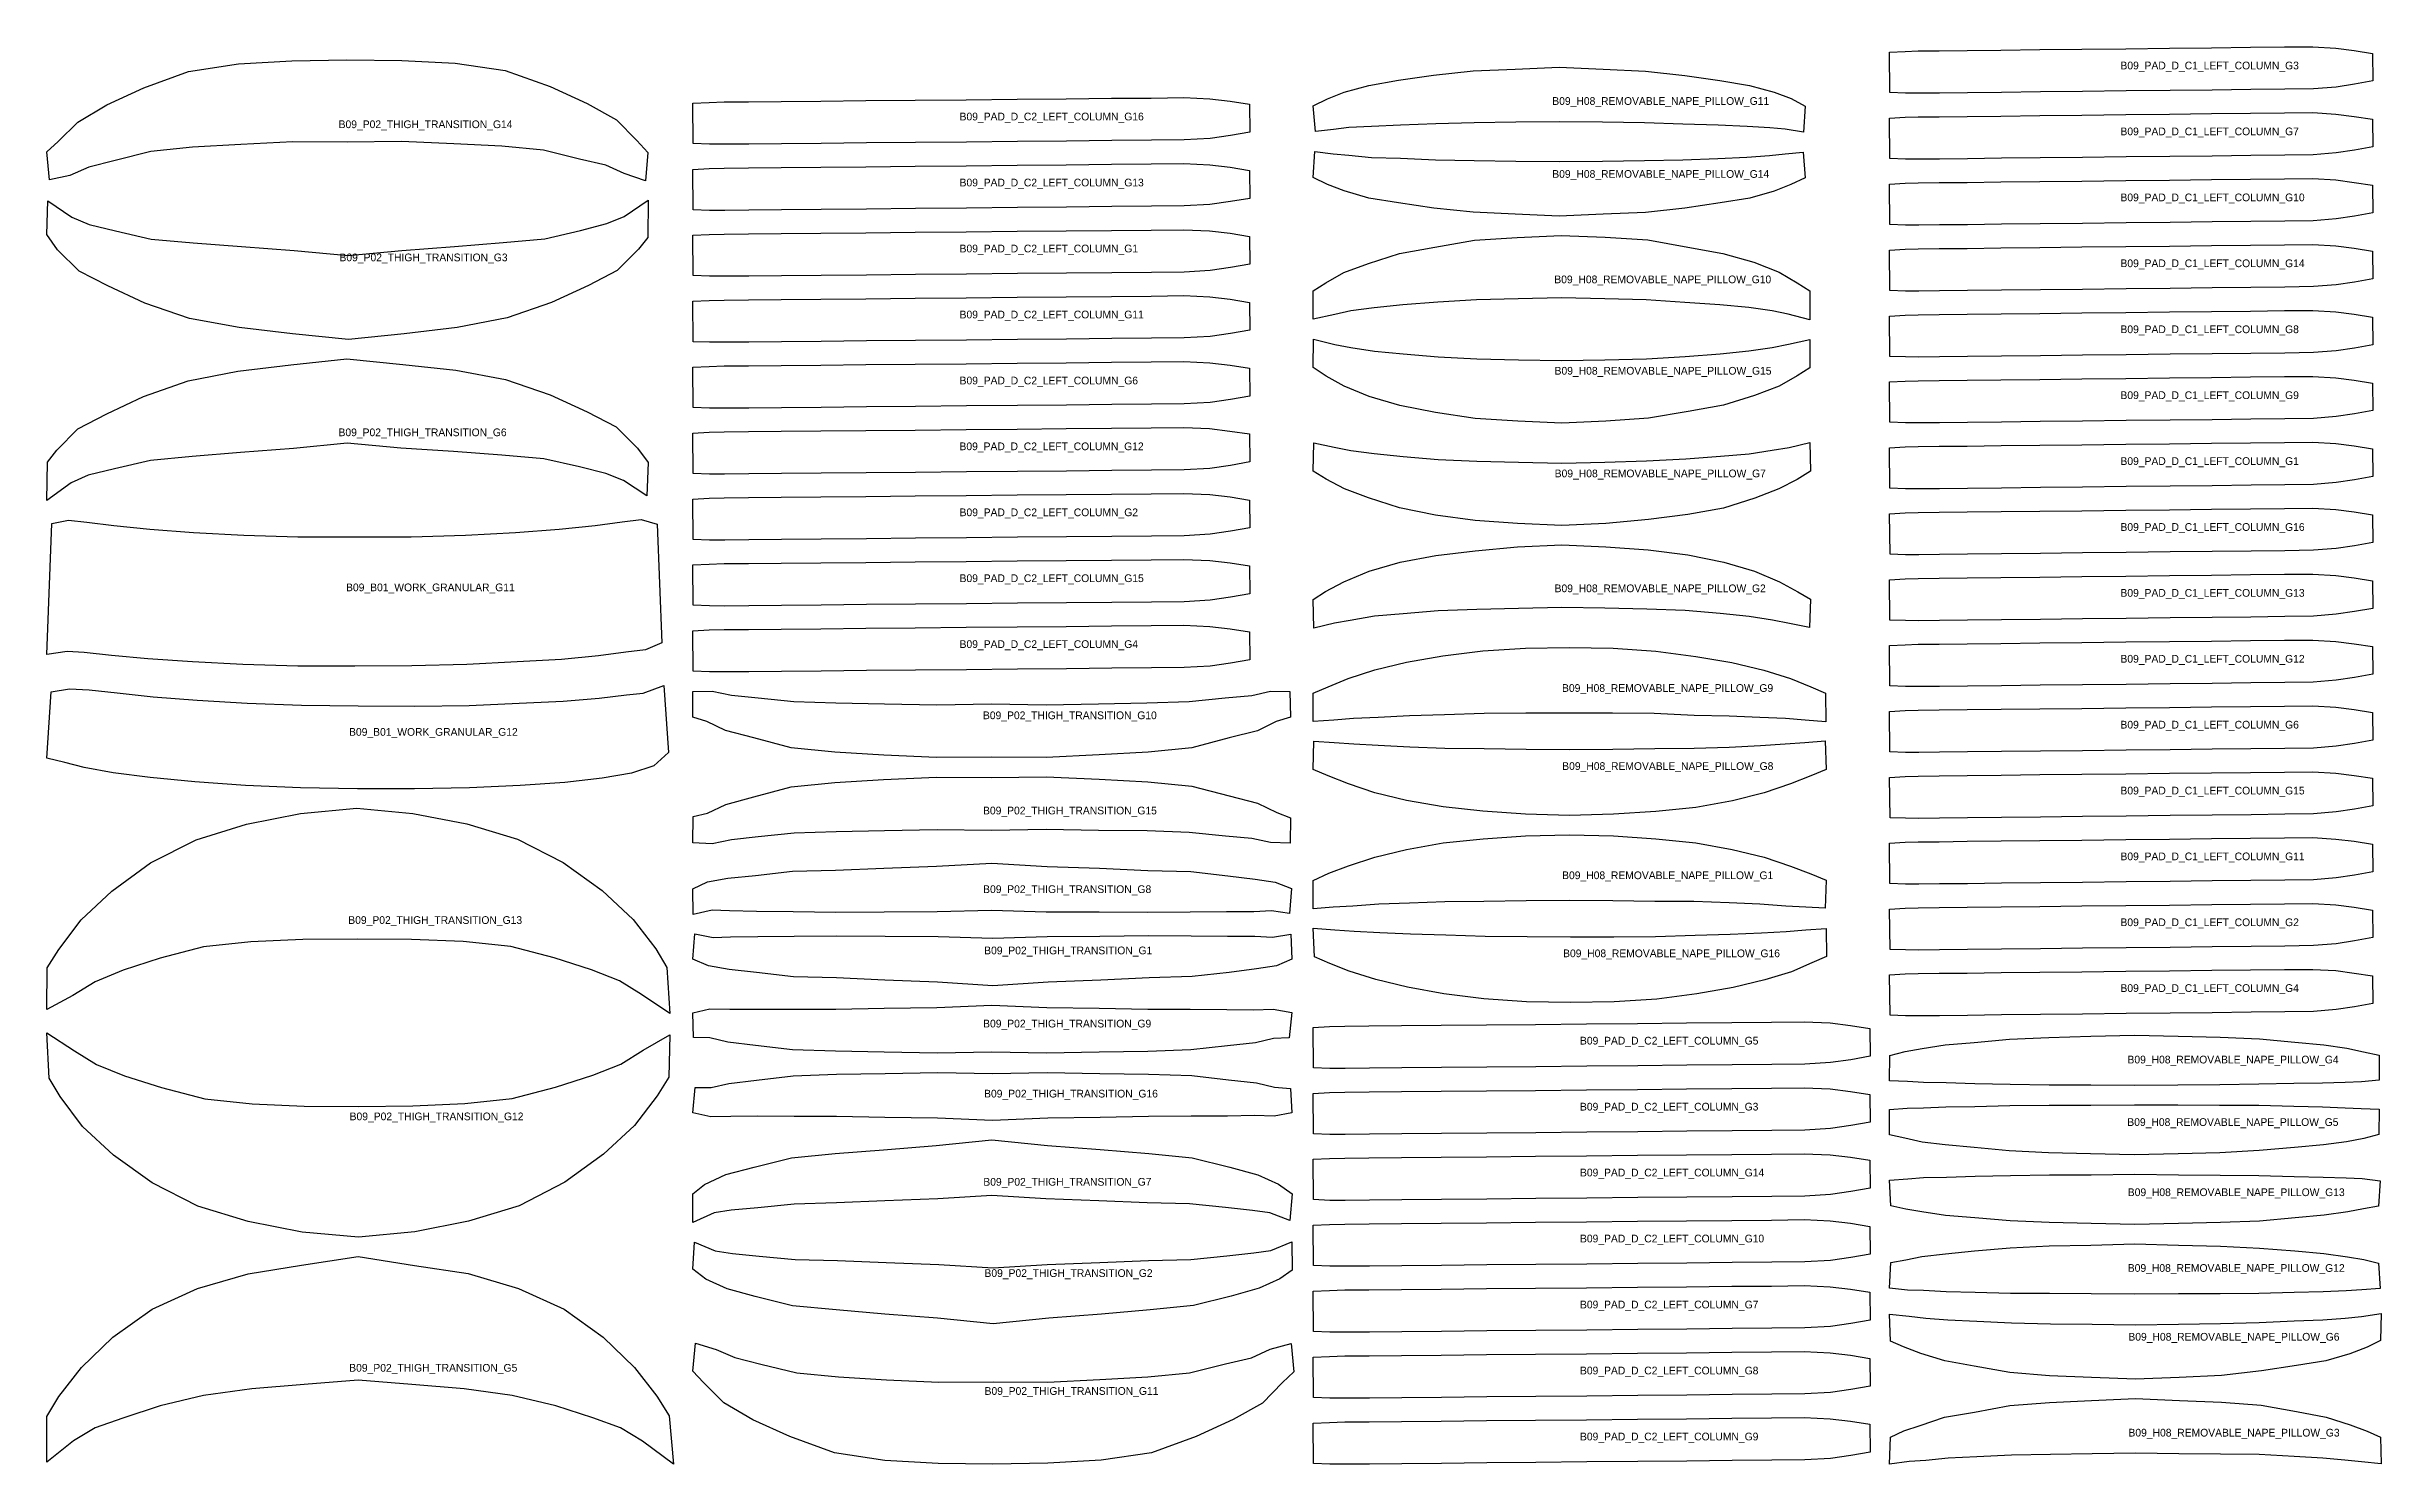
# Model space of a CAD drawing. Header units: millimetres. Extents: x 15 to 17457, y 15 to 1484.
# Drawn here: x 13060 to 15479, y 15 to 1484 of the extents above; entities that cross this region are included whole.
import ezdxf

# ---------------------------------------------------------------- set-up
doc = ezdxf.new("R2010")
doc.units = ezdxf.units.MM

msp = doc.modelspace()

# ---------------------------------------------------------------- linework, layer by layer
for points in [[(14969.3, 1478.5), (14985.5, 1479.4), (14999, 1479.9), (15020.7, 1480.1), (15049.6, 1480.4), (15084.8, 1480.8), (15125.1, 1481.3), (15168.7, 1481.7), (15214.1, 1482.2), (15259.5, 1482.7), (15303.1, 1483.2), (15343.3, 1483.7), (15378.6, 1484.1), (15408, 1484.3), (15431.8, 1482.9), (15450.8, 1480.5), (15469.8, 1477.4), (15470, 1448.8), (15451.2, 1445.4), (15432.2, 1442.5), (15408.5, 1440.6), (15379.1, 1440.2), (15343.8, 1439.8), (15303.6, 1439.4), (15260, 1438.9), (15214.6, 1438.4), (15169.2, 1437.9), (15125.6, 1437.4), (15085.3, 1436.9), (15050.1, 1436.5), (15021.2, 1436.2), (14999.5, 1436), (14985.9, 1436.1), (14969.7, 1436.7), (14969.3, 1478.5)], [(13059.6, 1375.2), (13071.4, 1385.9), (13091.9, 1406.1), (13122, 1424.1), (13160.2, 1441.7), (13206.4, 1458.6), (13258.4, 1466.6), (13313.6, 1469.7), (13370.6, 1470.7), (13427.5, 1470), (13482.7, 1467.2), (13534.8, 1459.7), (13581.3, 1442.9), (13619.6, 1425.5), (13650, 1408.4), (13671.3, 1386.9), (13682.6, 1374.6), (13680.1, 1345.1), (13658, 1352.8), (13639, 1361.4), (13611.8, 1367.8), (13574.5, 1376.9), (13531.4, 1381.1), (13481.4, 1383.6), (13427.3, 1386), (13371, 1385.3), (13314.7, 1385.6), (13260.6, 1383), (13210.6, 1380), (13167.6, 1375.6), (13130.6, 1366.4), (13103.4, 1359.3), (13083.7, 1350.8), (13062.6, 1346.4), (13059.6, 1375.2)], [(14372, 1423.1), (14387, 1430.2), (14404.3, 1437.2), (14429.7, 1444), (14460.3, 1449.5), (14496.8, 1454.7), (14537.7, 1459.2), (14581.4, 1461.1), (14627, 1463), (14672.6, 1461.1), (14716.3, 1459), (14757.2, 1454.4), (14793.6, 1449.1), (14824.3, 1444.1), (14849.8, 1437.2), (14867.3, 1430.5), (14882, 1422.8), (14880.1, 1395.7), (14861.1, 1398.7), (14845.2, 1400.3), (14821.6, 1401.7), (14791.7, 1402.8), (14755.2, 1404), (14715.2, 1405.3), (14672, 1405.9), (14627.1, 1406.4), (14582.1, 1405.9), (14538.9, 1405.5), (14499, 1404.4), (14462.6, 1403.1), (14432.6, 1401.6), (14409.1, 1400.4), (14393, 1398.4), (14374.3, 1396.5), (14372, 1423.1)], [(13729, 1425.7), (13746, 1426.6), (13761.8, 1427), (13786.9, 1427.2), (13820.6, 1427.5), (13861.7, 1427.9), (13908.6, 1428.4), (13959.4, 1428.9), (14012.3, 1429.3), (14065.2, 1429.8), (14116.1, 1430.3), (14162.9, 1430.8), (14204, 1431.1), (14238, 1431.5), (14264.8, 1430.3), (14285.9, 1427.8), (14306, 1424.6), (14306.3, 1395.8), (14286.3, 1392.2), (14265.2, 1389.2), (14238.5, 1387.6), (14204.4, 1387.3), (14163.4, 1386.9), (14116.5, 1386.4), (14065.6, 1386), (14012.7, 1385.5), (13959.8, 1385), (13909, 1384.5), (13862.1, 1384.1), (13821, 1383.7), (13787.3, 1383.4), (13762.2, 1383.1), (13746.5, 1383.2), (13729.4, 1383.8), (13729, 1425.7)], [(14969.3, 1410.1), (14985.5, 1411.1), (14999, 1411.5), (15020.6, 1411.7), (15049.6, 1412), (15084.8, 1412.4), (15125.1, 1412.9), (15168.7, 1413.4), (15214.1, 1413.9), (15259.5, 1414.4), (15303.1, 1414.9), (15343.3, 1415.4), (15378.6, 1415.8), (15408, 1416), (15431.8, 1414.5), (15450.8, 1412.1), (15469.8, 1409.1), (15470, 1380.5), (15451.2, 1377), (15432.2, 1374.2), (15408.4, 1372.3), (15379.1, 1371.9), (15343.8, 1371.5), (15303.6, 1371), (15259.9, 1370.5), (15214.6, 1370), (15169.2, 1369.5), (15125.5, 1369), (15085.3, 1368.6), (15050.1, 1368.2), (15021.1, 1367.8), (14999.5, 1367.6), (14985.9, 1367.7), (14969.7, 1368.4), (14969.3, 1410.1)], [(13729, 1357.1), (13746, 1358.1), (13761.8, 1358.4), (13786.9, 1358.7), (13820.6, 1359), (13861.7, 1359.4), (13908.6, 1359.9), (13959.4, 1360.4), (14012.3, 1360.9), (14065.2, 1361.4), (14116.1, 1361.9), (14162.9, 1362.4), (14204, 1362.8), (14238, 1363.1), (14264.8, 1362), (14286, 1359.3), (14306.1, 1355.9), (14306.3, 1327.1), (14286.2, 1323.7), (14265.1, 1320.9), (14238.5, 1319.2), (14204.4, 1318.9), (14163.4, 1318.5), (14116.5, 1318), (14065.6, 1317.5), (14012.7, 1317), (13959.9, 1316.5), (13909, 1316), (13862.1, 1315.5), (13821, 1315.1), (13787.3, 1314.8), (13762.2, 1314.6), (13746.5, 1314.6), (13729.5, 1315.2), (13729, 1357.1)], [(14373.9, 1375.7), (14392.8, 1373.1), (14408.9, 1371.7), (14432.6, 1369.6), (14462.4, 1368.6), (14498.9, 1367.2), (14538.8, 1366.4), (14582.1, 1365.8), (14627, 1365.3), (14671.9, 1365.8), (14715.2, 1366.2), (14755.1, 1367), (14791.5, 1368.5), (14821.4, 1369.8), (14844.9, 1371.4), (14861.1, 1373.4), (14879.8, 1375.1), (14882, 1348.5), (14867.1, 1341.5), (14849.8, 1334.6), (14824.4, 1327.4), (14793.7, 1322.3), (14757.2, 1316.8), (14716.3, 1312.5), (14672.6, 1310.6), (14627.1, 1308.7), (14581.5, 1310.6), (14537.8, 1312.7), (14496.9, 1316.8), (14460.4, 1322.3), (14429.6, 1327.3), (14404.2, 1334.9), (14386.9, 1341.3), (14372, 1348.7), (14373.9, 1375.7)], [(14969.3, 1341.7), (14985.5, 1342.7), (14999.1, 1343.1), (15020.7, 1343.4), (15049.6, 1343.7), (15084.8, 1344.1), (15125.1, 1344.5), (15168.7, 1345), (15214.1, 1345.5), (15259.5, 1346.1), (15303.1, 1346.5), (15343.3, 1347), (15378.6, 1347.4), (15408, 1347.6), (15431.8, 1346.2), (15450.8, 1343.7), (15469.8, 1340.7), (15470, 1312.1), (15451.2, 1308.7), (15432.2, 1305.8), (15408.4, 1303.9), (15379.1, 1303.5), (15343.8, 1303.1), (15303.6, 1302.7), (15260, 1302.2), (15214.6, 1301.7), (15169.2, 1301.2), (15125.5, 1300.7), (15085.3, 1300.2), (15050.1, 1299.8), (15021.1, 1299.5), (14999.5, 1299.3), (14985.9, 1299.4), (14969.7, 1300), (14969.3, 1341.7)], [(13060.8, 1324.7), (13085.6, 1307.5), (13103.5, 1300), (13130.9, 1293.4), (13167.9, 1284.9), (13211.3, 1281), (13261.5, 1277.1), (13316.2, 1273.1), (13371.9, 1267.9), (13427.6, 1273.2), (13482.3, 1277.2), (13532.5, 1281.4), (13575.8, 1285.3), (13612.7, 1293.9), (13640.1, 1301.1), (13658.1, 1308.4), (13682.8, 1325.1), (13682.4, 1286.7), (13672.7, 1274.6), (13650.9, 1252.5), (13621, 1236.8), (13582.8, 1219.1), (13536.6, 1203.2), (13485, 1193.3), (13430.1, 1186.8), (13372.2, 1180.8), (13314.2, 1186.6), (13259.2, 1193.1), (13207.6, 1202.7), (13161.4, 1218.5), (13123.1, 1236.3), (13093.1, 1251.5), (13070.8, 1273.8), (13059.6, 1289.5), (13060.8, 1324.7)], [(13729, 1288.8), (13746, 1289.8), (13761.8, 1290.1), (13786.9, 1290.4), (13820.6, 1290.7), (13861.7, 1291.1), (13908.6, 1291.5), (13959.4, 1292), (14012.3, 1292.5), (14065.2, 1293), (14116.1, 1293.4), (14162.9, 1293.9), (14204, 1294.2), (14238, 1294.6), (14264.7, 1293.5), (14285.9, 1290.9), (14306, 1287.7), (14306.3, 1258.9), (14286.3, 1255.3), (14265.2, 1252.3), (14238.5, 1250.7), (14204.4, 1250.4), (14163.3, 1250), (14116.5, 1249.5), (14065.6, 1249.1), (14012.7, 1248.6), (13959.8, 1248.1), (13909, 1247.6), (13862.1, 1247.2), (13821, 1246.8), (13787.3, 1246.5), (13762.2, 1246.3), (13746.4, 1246.3), (13729.4, 1247), (13729, 1288.8)], [(14372.1, 1231.4), (14385.1, 1239.4), (14403.9, 1250.3), (14429.4, 1259.7), (14461.5, 1270.1), (14498.2, 1276.6), (14539.3, 1283.7), (14583.4, 1286.7), (14629.1, 1288.7), (14674.7, 1286.8), (14718.9, 1284.1), (14760.2, 1276.5), (14796.7, 1270.1), (14828.6, 1260.9), (14854.8, 1250.5), (14873.7, 1239.5), (14886.6, 1231.3), (14886.6, 1201.3), (14864.1, 1207.1), (14847.7, 1210.5), (14823.4, 1213.9), (14793.6, 1216.6), (14757.3, 1219.3), (14717.1, 1222.1), (14674.1, 1223.1), (14629.2, 1223.9), (14584.4, 1223), (14541.3, 1222.1), (14501.2, 1219.4), (14465.1, 1216.7), (14435.2, 1213.5), (14411, 1210.4), (14394.3, 1206.7), (14372, 1201.9), (14372.1, 1231.4)], [(14969.3, 1273.4), (14985.5, 1274.4), (14999, 1274.8), (15020.6, 1275), (15049.6, 1275.3), (15084.8, 1275.7), (15125.1, 1276.2), (15168.7, 1276.7), (15214.1, 1277.2), (15259.5, 1277.7), (15303.1, 1278.2), (15343.3, 1278.6), (15378.6, 1279), (15408, 1279.3), (15431.8, 1277.8), (15450.8, 1275.4), (15469.8, 1272.3), (15470, 1243.7), (15451.2, 1240.3), (15432.2, 1237.5), (15408.5, 1235.6), (15379.1, 1235.1), (15343.8, 1234.7), (15303.6, 1234.3), (15260, 1233.8), (15214.6, 1233.3), (15169.2, 1232.8), (15125.6, 1232.3), (15085.3, 1231.9), (15050.1, 1231.5), (15021.1, 1231.1), (14999.5, 1230.9), (14985.9, 1231), (14969.7, 1231.6), (14969.3, 1273.4)], [(13729, 1220.4), (13746, 1221.4), (13761.8, 1221.7), (13786.9, 1222), (13820.6, 1222.3), (13861.7, 1222.7), (13908.6, 1223.1), (13959.4, 1223.6), (14012.3, 1224.1), (14065.2, 1224.6), (14116.1, 1225.1), (14162.9, 1225.5), (14204, 1225.9), (14238.1, 1226.3), (14264.8, 1225.1), (14286, 1222.5), (14306, 1219.3), (14306.3, 1190.5), (14286.3, 1186.9), (14265.2, 1184), (14238.5, 1182.4), (14204.4, 1182.1), (14163.4, 1181.7), (14116.5, 1181.2), (14065.6, 1180.7), (14012.7, 1180.2), (13959.8, 1179.7), (13909, 1179.3), (13862.1, 1178.8), (13821, 1178.4), (13787.3, 1178.1), (13762.2, 1177.9), (13746.5, 1177.9), (13729.5, 1178.5), (13729, 1220.4)], [(14969.3, 1205.1), (14985.5, 1206.1), (14999.1, 1206.5), (15020.7, 1206.7), (15049.6, 1207), (15084.9, 1207.4), (15125.1, 1207.9), (15168.7, 1208.4), (15214.1, 1208.9), (15259.5, 1209.4), (15303.1, 1209.9), (15343.4, 1210.3), (15378.6, 1210.7), (15408, 1210.9), (15431.8, 1209.5), (15450.8, 1207), (15469.8, 1204), (15470.1, 1175.4), (15451.2, 1172), (15432.2, 1169.2), (15408.5, 1167.2), (15379.1, 1166.8), (15343.8, 1166.4), (15303.6, 1166), (15260, 1165.5), (15214.6, 1165), (15169.2, 1164.5), (15125.6, 1164), (15085.3, 1163.5), (15050.1, 1163.1), (15021.1, 1162.8), (14999.5, 1162.6), (14985.9, 1162.7), (14969.7, 1163.3), (14969.3, 1205.1)], [(14372.3, 1181.3), (14394.5, 1175.7), (14411.1, 1172.5), (14435.5, 1168.6), (14465.2, 1165.9), (14501.5, 1162.9), (14541.6, 1160.7), (14584.7, 1159.7), (14629.5, 1158.9), (14674.4, 1159.8), (14717.5, 1160.7), (14757.5, 1163.2), (14793.7, 1166.1), (14823.5, 1169), (14847.8, 1172.4), (14864.5, 1176), (14886.8, 1180.9), (14886.7, 1151.3), (14873.7, 1143.3), (14854.9, 1132.3), (14829.3, 1122.9), (14797.2, 1112.7), (14760.6, 1106.2), (14719.4, 1099.2), (14675.3, 1096.1), (14629.7, 1094.1), (14584, 1096), (14540, 1099), (14498.8, 1105.3), (14461.9, 1112.4), (14430.1, 1121.8), (14404.1, 1132.3), (14385.5, 1142.7), (14372, 1151.7), (14372.3, 1181.3)], [(13060.4, 1053.6), (13070, 1066.2), (13091.8, 1088.2), (13121.8, 1103.8), (13160, 1121.8), (13206.2, 1137.9), (13257.8, 1147.9), (13312.7, 1154.6), (13370.6, 1160.8), (13428.5, 1155), (13483.5, 1149), (13535.2, 1139.2), (13581.3, 1123.4), (13619.6, 1105.9), (13649.6, 1090.3), (13671.8, 1068.3), (13683, 1053.2), (13681.6, 1018.8), (13657.3, 1034.6), (13639.1, 1041.9), (13611.7, 1048.8), (13574.8, 1057.2), (13531.4, 1060.8), (13481.3, 1064.6), (13426.6, 1068.2), (13370.9, 1073.4), (13315.2, 1067.8), (13260.5, 1063.6), (13210.3, 1059.5), (13167, 1055.5), (13130, 1046.8), (13102.7, 1040.2), (13084.9, 1032.4), (13059.6, 1014.1), (13060.4, 1053.6)], [(13729, 1152), (13746, 1153), (13761.8, 1153.4), (13786.9, 1153.6), (13820.6, 1153.9), (13861.7, 1154.3), (13908.6, 1154.8), (13959.4, 1155.2), (14012.3, 1155.7), (14065.2, 1156.2), (14116.1, 1156.7), (14162.9, 1157.2), (14204, 1157.5), (14238.1, 1157.9), (14264.8, 1156.7), (14286, 1154.2), (14306, 1151), (14306.3, 1122.1), (14286.3, 1118.6), (14265.2, 1115.6), (14238.5, 1114), (14204.4, 1113.7), (14163.4, 1113.3), (14116.5, 1112.8), (14065.6, 1112.4), (14012.7, 1111.9), (13959.8, 1111.4), (13909, 1110.9), (13862.1, 1110.4), (13821, 1110), (13787.3, 1109.7), (13762.2, 1109.5), (13746.4, 1109.6), (13729.5, 1110.2), (13729, 1152)], [(14969.3, 1136.8), (14985.5, 1137.7), (14999.1, 1138.1), (15020.7, 1138.4), (15049.6, 1138.7), (15084.8, 1139.1), (15125.1, 1139.5), (15168.7, 1140), (15214.1, 1140.5), (15259.5, 1141), (15303.1, 1141.5), (15343.3, 1142), (15378.6, 1142.4), (15408, 1142.6), (15431.8, 1141.2), (15450.8, 1138.7), (15469.7, 1135.7), (15470.1, 1107.1), (15451.2, 1103.7), (15432.2, 1100.9), (15408.5, 1098.9), (15379.1, 1098.5), (15343.8, 1098.1), (15303.6, 1097.6), (15260, 1097.2), (15214.6, 1096.7), (15169.2, 1096.1), (15125.5, 1095.7), (15085.3, 1095.2), (15050.1, 1094.8), (15021.1, 1094.5), (14999.5, 1094.3), (14985.9, 1094.4), (14969.7, 1095), (14969.3, 1136.8)], [(13729, 1083.9), (13746, 1084.8), (13761.7, 1085.2), (13786.9, 1085.4), (13820.6, 1085.7), (13861.7, 1086.1), (13908.5, 1086.5), (13959.4, 1087), (14012.3, 1087.4), (14065.2, 1087.9), (14116, 1088.4), (14162.9, 1088.8), (14204, 1089.2), (14238, 1089.5), (14264.7, 1088.4), (14285.8, 1085.9), (14306, 1082.9), (14306.3, 1054.1), (14286.3, 1050.3), (14265.1, 1047.2), (14238.4, 1045.6), (14204.4, 1045.3), (14163.3, 1044.9), (14116.4, 1044.5), (14065.6, 1044), (14012.7, 1043.6), (13959.8, 1043.1), (13908.9, 1042.6), (13862.1, 1042.2), (13821, 1041.8), (13787.3, 1041.5), (13762.1, 1041.3), (13746.4, 1041.3), (13729.4, 1042), (13729, 1083.9)], [(14372.8, 1073.7), (14393.9, 1069.2), (14411.2, 1065.9), (14435.3, 1062.6), (14465.4, 1059.6), (14501.7, 1056.4), (14541.7, 1054.8), (14584.9, 1053.8), (14629.6, 1052.7), (14674.4, 1053.8), (14717.6, 1055), (14758.2, 1057), (14794.2, 1059.8), (14823.8, 1062.3), (14847.8, 1066), (14865.3, 1068.9), (14886.7, 1074.1), (14887.3, 1044.5), (14873.7, 1035.8), (14854.6, 1026.1), (14829.8, 1016.5), (14797.4, 1005.9), (14760.4, 999.5), (14719.4, 994.2), (14675.4, 990.1), (14629.6, 988), (14583.9, 990.1), (14540, 993.3), (14498.8, 998.6), (14461.6, 1006.2), (14429.5, 1016.7), (14404.6, 1025.9), (14385.5, 1035.9), (14372, 1044.5), (14372.8, 1073.7)], [(14969.3, 1068.4), (14985.5, 1069.5), (14999.1, 1069.9), (15020.7, 1070.1), (15049.6, 1070.4), (15084.9, 1070.8), (15125.1, 1071.2), (15168.7, 1071.7), (15214.1, 1072.2), (15259.5, 1072.7), (15303.1, 1073.2), (15343.4, 1073.6), (15378.6, 1074), (15408, 1074.3), (15431.8, 1072.9), (15450.8, 1070.5), (15469.8, 1067.4), (15470.1, 1038.8), (15451.2, 1035.4), (15432.2, 1032.5), (15408.5, 1030.6), (15379.1, 1030.2), (15343.9, 1029.8), (15303.6, 1029.3), (15260, 1028.8), (15214.6, 1028.3), (15169.2, 1027.8), (15125.6, 1027.4), (15085.4, 1026.9), (15050.1, 1026.5), (15021.2, 1026.2), (14999.6, 1026), (14986, 1026.1), (14969.7, 1026.7), (14969.3, 1068.4)], [(13729, 1015.4), (13746, 1016.4), (13761.8, 1016.8), (13786.9, 1017), (13820.6, 1017.4), (13861.7, 1017.7), (13908.6, 1018.2), (13959.4, 1018.7), (14012.3, 1019.2), (14065.2, 1019.7), (14116.1, 1020.1), (14163, 1020.6), (14204, 1021), (14238.1, 1021.3), (14264.8, 1020.2), (14286, 1017.6), (14306, 1014.4), (14306.3, 985.5), (14286.3, 982), (14265.2, 979.1), (14238.5, 977.4), (14204.5, 977.1), (14163.4, 976.7), (14116.5, 976.3), (14065.7, 975.8), (14012.8, 975.3), (13959.9, 974.8), (13909, 974.3), (13862.1, 973.9), (13821.1, 973.5), (13787.3, 973.2), (13762.2, 972.9), (13746.5, 973), (13729.5, 973.6), (13729, 1015.4)], [(13064.8, 990.1), (13082, 993.6), (13101.2, 991.5), (13129.1, 988.1), (13166.4, 984.2), (13211.8, 980.9), (13263.7, 977.9), (13320, 976.2), (13378.6, 976.2), (13437.3, 976.4), (13493.5, 977.9), (13545.4, 980.8), (13590.8, 984.3), (13628, 988), (13655.8, 992), (13675.5, 994.1), (13692.2, 989.5), (13697, 866.3), (13680.1, 859.3), (13659.8, 856.7), (13631.3, 852.9), (13593.2, 849.2), (13547.1, 846.6), (13494.8, 843.8), (13437.9, 842.5), (13378.9, 842.1), (13319.9, 842.3), (13263, 843.8), (13210.6, 846.6), (13164.5, 849.8), (13126.6, 853.3), (13098.4, 856.4), (13080.8, 857.3), (13059.6, 854.5), (13064.8, 990.1)], [(14969.3, 1000.2), (14985.5, 1001.2), (14999.1, 1001.6), (15020.7, 1001.8), (15049.6, 1002.1), (15084.9, 1002.5), (15125.1, 1003), (15168.7, 1003.4), (15214.1, 1003.9), (15259.5, 1004.4), (15303.1, 1004.9), (15343.4, 1005.4), (15378.6, 1005.8), (15408, 1006), (15431.8, 1004.6), (15450.8, 1002.2), (15469.8, 999.1), (15470.1, 970.5), (15451.2, 967.1), (15432.3, 964.3), (15408.5, 962.3), (15379.1, 961.9), (15343.9, 961.5), (15303.6, 961), (15260, 960.6), (15214.6, 960.1), (15169.2, 959.6), (15125.6, 959.1), (15085.4, 958.6), (15050.1, 958.3), (15021.2, 957.9), (14999.6, 957.7), (14986, 957.8), (14969.8, 958.4), (14969.3, 1000.2)], [(14372, 911.5), (14384.9, 919.5), (14403.9, 929.5), (14429.9, 940.8), (14462, 949.9), (14499, 957.1), (14540, 961.7), (14583.9, 965.8), (14629.7, 968), (14675.4, 965.9), (14719.2, 962.7), (14760.4, 957.8), (14797.5, 950.1), (14829.4, 940.7), (14855.2, 929.6), (14874.2, 919.3), (14887.3, 911.7), (14886.4, 882.4), (14865.5, 886.6), (14848, 889.9), (14823.8, 893.8), (14793.9, 896.8), (14757.6, 900.1), (14717.7, 901.3), (14674.4, 902.2), (14629.6, 903.2), (14584.9, 902.1), (14541.6, 900.9), (14501.6, 899.6), (14465.2, 896.5), (14435.4, 894), (14410.4, 889.5), (14394, 886.9), (14372.7, 881.7), (14372, 911.5)], [(13729, 947.1), (13746, 948.1), (13761.8, 948.5), (13786.9, 948.7), (13820.6, 949), (13861.7, 949.4), (13908.6, 949.8), (13959.4, 950.3), (14012.3, 950.8), (14065.2, 951.3), (14116.1, 951.8), (14162.9, 952.2), (14204, 952.6), (14238, 952.9), (14264.8, 951.8), (14286, 949.3), (14306, 946.1), (14306.4, 917.2), (14286.3, 913.7), (14265.2, 910.7), (14238.5, 909), (14204.4, 908.7), (14163.4, 908.3), (14116.5, 907.9), (14065.6, 907.4), (14012.7, 906.9), (13959.9, 906.4), (13909, 906), (13862.1, 905.5), (13821.1, 905.1), (13787.3, 904.8), (13762.2, 904.6), (13746.5, 904.7), (13729.5, 905.3), (13729, 947.1)], [(14969.3, 931.8), (14985.5, 932.8), (14999.1, 933.2), (15020.7, 933.4), (15049.6, 933.8), (15084.8, 934.2), (15125.1, 934.6), (15168.7, 935.1), (15214.1, 935.6), (15259.5, 936.1), (15303.1, 936.6), (15343.3, 937.1), (15378.6, 937.5), (15408, 937.7), (15431.8, 936.3), (15450.8, 933.9), (15469.8, 930.7), (15470.1, 902.1), (15451.2, 898.8), (15432.3, 896), (15408.5, 894), (15379.1, 893.6), (15343.8, 893.2), (15303.6, 892.7), (15260, 892.2), (15214.6, 891.7), (15169.2, 891.2), (15125.6, 890.7), (15085.3, 890.3), (15050.1, 889.9), (15021.2, 889.6), (14999.5, 889.3), (14986, 889.4), (14969.7, 890), (14969.3, 931.8)], [(13729, 878.8), (13746, 879.8), (13761.8, 880.1), (13786.9, 880.4), (13820.6, 880.7), (13861.7, 881.1), (13908.6, 881.5), (13959.4, 882), (14012.3, 882.5), (14065.2, 883), (14116.1, 883.5), (14163, 883.9), (14204, 884.3), (14238.1, 884.6), (14264.8, 883.5), (14286, 880.9), (14306, 877.7), (14306.4, 848.9), (14286.3, 845.3), (14265.2, 842.4), (14238.5, 840.7), (14204.5, 840.4), (14163.4, 840), (14116.5, 839.6), (14065.6, 839.1), (14012.8, 838.6), (13959.9, 838.1), (13909, 837.6), (13862.1, 837.2), (13821.1, 836.8), (13787.3, 836.5), (13762.2, 836.3), (13746.5, 836.3), (13729.5, 836.9), (13729, 878.8)], [(14372.1, 814.2), (14387.4, 820.8), (14408.2, 829.6), (14435.9, 838.3), (14468.8, 846.4), (14506.4, 852.9), (14547.7, 858.2), (14591.9, 861), (14637.4, 861.7), (14682.8, 860.9), (14727.1, 857.9), (14768.4, 852.4), (14806, 845.9), (14838.9, 838), (14866.8, 829.6), (14887.7, 820.8), (14903.1, 814.2), (14903.4, 784.7), (14881.9, 786.4), (14861.5, 788), (14835, 789), (14803.2, 790.3), (14766.7, 791.2), (14725.5, 793.1), (14682.3, 793.5), (14637.3, 793.6), (14592.4, 793.6), (14549.1, 793.3), (14508.2, 791.8), (14471.9, 790.9), (14439.4, 789.2), (14413.7, 788.1), (14393.4, 786.2), (14372, 784.8), (14372.1, 814.2)], [(14969.3, 863.6), (14985.5, 864.5), (14999, 864.9), (15020.7, 865.1), (15049.6, 865.5), (15084.8, 865.9), (15125.1, 866.3), (15168.7, 866.8), (15214.1, 867.3), (15259.5, 867.8), (15303.1, 868.3), (15343.3, 868.7), (15378.6, 869.1), (15408, 869.3), (15431.8, 867.9), (15450.8, 865.5), (15469.8, 862.6), (15470.1, 834), (15451.2, 830.4), (15432.2, 827.6), (15408.4, 825.6), (15379.1, 825.2), (15343.8, 824.8), (15303.6, 824.4), (15260, 823.9), (15214.6, 823.4), (15169.2, 822.9), (15125.5, 822.4), (15085.3, 822), (15050.1, 821.6), (15021.1, 821.3), (14999.5, 821), (14985.9, 821.1), (14969.7, 821.8), (14969.3, 863.6)], [(13064.2, 815.7), (13083.1, 818.6), (13103.7, 817.8), (13132.5, 814.5), (13169.9, 810.6), (13215.5, 807.1), (13267.4, 803.9), (13323.6, 801.8), (13382.3, 801), (13441, 800.8), (13497.3, 801.5), (13549.3, 803.8), (13594.8, 805.8), (13632.1, 809.1), (13660.3, 812.5), (13677.8, 814.2), (13699.1, 822.1), (13704, 752.8), (13688.8, 739), (13665.5, 731.4), (13635.2, 726.1), (13596.5, 721.7), (13550.1, 718.6), (13497.6, 716.2), (13440.7, 715.2), (13381.6, 715.2), (13322.6, 716.1), (13265.6, 718.4), (13213.1, 722.3), (13166.8, 726.7), (13128.3, 731.7), (13098.5, 737.1), (13078.2, 742.3), (13059.6, 746.9), (13064.2, 815.7)], [(13729, 816), (13749.1, 816.3), (13769.1, 812.3), (13796.7, 809.3), (13834, 805.5), (13877.5, 804.1), (13927.7, 803.2), (13982.1, 802.3), (14038.7, 803.3), (14095.3, 802.3), (14149.6, 803.3), (14199.8, 804.1), (14243.4, 805.5), (14280.8, 809.5), (14308.3, 811.9), (14327.9, 816.2), (14347.9, 816.1), (14348.6, 789.3), (14333.7, 784.8), (14314.2, 775.2), (14284.9, 767.9), (14246.3, 757.5), (14200.9, 753), (14150.3, 750.3), (14095.4, 747.6), (14038.6, 748), (13981.8, 747.6), (13927, 750.1), (13876.4, 753), (13831, 757.5), (13792.3, 767.8), (13763.1, 775.6), (13743.6, 784.8), (13729.3, 789.5), (13729, 816)], [(14969.3, 795.2), (14985.5, 796.2), (14999.1, 796.6), (15020.7, 796.9), (15049.6, 797.2), (15084.9, 797.6), (15125.1, 798), (15168.7, 798.5), (15214.1, 799), (15259.5, 799.5), (15303.1, 800), (15343.4, 800.4), (15378.6, 800.8), (15408, 801), (15431.8, 799.7), (15450.9, 797.2), (15469.7, 794.2), (15470.1, 765.6), (15451.2, 762.2), (15432.3, 759.3), (15408.5, 757.4), (15379.1, 756.9), (15343.8, 756.6), (15303.6, 756.1), (15260, 755.6), (15214.6, 755.1), (15169.2, 754.6), (15125.6, 754.1), (15085.3, 753.7), (15050.1, 753.3), (15021.2, 753), (14999.5, 752.7), (14985.9, 752.9), (14969.7, 753.5), (14969.3, 795.2)], [(14372.6, 764.6), (14393.8, 763), (14414, 761.8), (14439.4, 760.2), (14472.1, 758.6), (14508.6, 757.3), (14549.3, 756.8), (14592.8, 756.2), (14637.7, 755.7), (14682.5, 756.1), (14726.2, 756.8), (14767, 757.1), (14803.1, 758.3), (14835.7, 760), (14861.3, 761.9), (14881.5, 763), (14902.7, 764.7), (14903.5, 735.3), (14887.7, 728.5), (14866.7, 720.4), (14839.4, 711), (14806.4, 702.8), (14768.6, 695.9), (14727.1, 691.7), (14683.1, 688.7), (14637.5, 687.5), (14592, 688.8), (14548, 692), (14506.6, 696.3), (14468.9, 703.1), (14435.9, 711), (14408.6, 720.3), (14387.6, 728.5), (14372, 735.3), (14372.6, 764.6)], [(13729.5, 686.4), (13744.3, 690), (13763.3, 698.8), (13792.3, 706.9), (13831, 717.2), (13876.4, 721.8), (13926.9, 724.8), (13981.8, 727.3), (14038.6, 727), (14095.4, 727.6), (14150.3, 725.1), (14200.8, 722.4), (14246.3, 718), (14285, 707.8), (14314.3, 700.4), (14334.3, 690.6), (14348.6, 685.2), (14348.1, 658.9), (14327.9, 659.6), (14308.4, 663.7), (14281, 666.2), (14243.5, 670), (14200, 671.4), (14149.7, 672), (14095.4, 673), (14038.8, 671.8), (13982.2, 672.7), (13927.8, 671.7), (13877.6, 670.7), (13834.1, 669.2), (13796.8, 665.3), (13769.3, 662.1), (13749.1, 658.2), (13729, 659.2), (13729.5, 686.4)], [(14969.3, 727), (14985.5, 728), (14999.1, 728.4), (15020.7, 728.6), (15049.6, 728.9), (15084.9, 729.3), (15125.1, 729.8), (15168.7, 730.2), (15214.1, 730.7), (15259.5, 731.2), (15303.1, 731.7), (15343.4, 732.1), (15378.6, 732.5), (15408, 732.7), (15431.8, 731.4), (15450.9, 729), (15469.7, 726), (15470.1, 697.4), (15451.2, 693.9), (15432.3, 691.1), (15408.5, 689.1), (15379.1, 688.7), (15343.9, 688.3), (15303.6, 687.8), (15260, 687.3), (15214.6, 686.9), (15169.2, 686.4), (15125.6, 685.9), (15085.4, 685.4), (15050.1, 685), (15021.2, 684.7), (14999.6, 684.5), (14986, 684.6), (14969.8, 685.2), (14969.3, 727)], [(13060.2, 529.7), (13072.1, 548.5), (13095.4, 579.2), (13127.2, 609.2), (13167.3, 638.3), (13214.5, 662.4), (13266.7, 678.6), (13322.5, 689.6), (13380.8, 695.2), (13439.1, 689.7), (13495, 678.9), (13547.4, 663), (13594.8, 638.6), (13635.2, 609.8), (13667.2, 579.8), (13690.7, 549.2), (13702.2, 529.8), (13705.4, 482.2), (13675.9, 501.8), (13653, 516.2), (13624, 527.6), (13585.6, 540.1), (13540.6, 551.6), (13491.3, 556.8), (13437.5, 559), (13381.2, 559.3), (13324.9, 558.8), (13271.1, 556.6), (13221.9, 551.2), (13177, 539.5), (13138.9, 527.1), (13109.8, 515), (13086.8, 500.8), (13059.6, 486.3), (13060.2, 529.7)], [(14372, 620.2), (14388.1, 627.7), (14408.5, 635.2), (14435.9, 644.2), (14468.9, 652.2), (14506.6, 659), (14548.1, 663.4), (14592.2, 666.4), (14637.7, 667.5), (14683.2, 666.3), (14727.2, 663.2), (14768.6, 659.1), (14806.3, 652.3), (14839.3, 644.2), (14866.6, 635.1), (14887.9, 627.1), (14903.7, 620.4), (14902.7, 591.4), (14882.6, 592.5), (14861.7, 593.5), (14834.9, 595.4), (14803.1, 596.9), (14766.6, 598.2), (14726, 598.3), (14682.5, 598.9), (14637.6, 599.4), (14592.7, 599), (14549, 598.3), (14508.5, 598.1), (14472, 596.7), (14440.2, 595.5), (14413.2, 593.5), (14392.7, 592.5), (14372.1, 590.7), (14372, 620.2)], [(14969.3, 658.7), (14985.5, 659.7), (14999.1, 660.1), (15020.7, 660.3), (15049.6, 660.7), (15084.9, 661.1), (15125.1, 661.5), (15168.7, 662), (15214.1, 662.5), (15259.5, 663), (15303.1, 663.5), (15343.4, 663.9), (15378.6, 664.3), (15408, 664.5), (15431.8, 663.1), (15450.9, 660.7), (15469.7, 657.7), (15470.1, 629.1), (15451.2, 625.6), (15432.3, 622.8), (15408.5, 620.8), (15379.1, 620.4), (15343.8, 620), (15303.6, 619.6), (15260, 619.1), (15214.6, 618.6), (15169.2, 618.1), (15125.6, 617.6), (15085.3, 617.2), (15050.1, 616.8), (15021.2, 616.5), (14999.5, 616.2), (14986, 616.3), (14969.7, 616.9), (14969.3, 658.7)], [(13729, 611.4), (13744.2, 618.6), (13765.6, 622.4), (13794.1, 625.3), (13832.4, 629.6), (13877, 630.8), (13927.2, 632.8), (13981.6, 634.8), (14038.9, 638.2), (14096.2, 634.7), (14150.6, 632.8), (14200.8, 630.6), (14245.3, 629.4), (14283.7, 625.1), (14312, 621.5), (14332.8, 618.4), (14349.7, 611.8), (14347.5, 585.9), (14329, 588.8), (14310.6, 587.6), (14282.2, 587.7), (14244.6, 587.3), (14200.4, 586.8), (14150.1, 587.3), (14095.4, 587.4), (14038.8, 589.1), (13982.3, 587.5), (13927.6, 587.3), (13877.2, 587), (13833, 587.5), (13795.3, 587.9), (13767, 588.5), (13749.1, 589.2), (13729.6, 584.9), (13729, 611.4)], [(14969.3, 590.5), (14985.5, 591.5), (14999.1, 591.9), (15020.7, 592.1), (15049.6, 592.4), (15084.9, 592.8), (15125.1, 593.3), (15168.7, 593.7), (15214.1, 594.2), (15259.5, 594.7), (15303.2, 595.2), (15343.4, 595.6), (15378.7, 596), (15408, 596.2), (15431.8, 594.9), (15450.9, 592.5), (15469.7, 589.5), (15470.2, 560.9), (15451.3, 557.4), (15432.3, 554.6), (15408.5, 552.6), (15379.1, 552.1), (15343.9, 551.8), (15303.6, 551.3), (15260, 550.8), (15214.6, 550.3), (15169.2, 549.9), (15125.6, 549.4), (15085.4, 548.9), (15050.1, 548.6), (15021.2, 548.2), (14999.6, 548), (14986, 548.1), (14969.8, 548.7), (14969.3, 590.5)], [(13731.1, 564.9), (13750.2, 561), (13768.1, 561.7), (13796.4, 562.2), (13834.1, 562.5), (13878.3, 562.8), (13928.6, 562.5), (13983.4, 562.1), (14039.9, 560.3), (14096.4, 562.2), (14151.1, 562.4), (14201.5, 563), (14245.7, 562.7), (14283.3, 562.3), (14311.7, 562.5), (14330, 561.3), (14349, 564.6), (14349.8, 538.4), (14334.1, 531.8), (14313.2, 528.6), (14284.9, 524.9), (14246.5, 520.5), (14202, 519.3), (14151.8, 516.9), (14097.3, 514.8), (14040, 510.9), (13982.6, 514.7), (13928.1, 516.9), (13877.9, 519.1), (13833.4, 520.3), (13795.1, 524.7), (13766.7, 527.8), (13745.5, 531.6), (13729, 538.7), (13731.1, 564.9)], [(14372, 570.7), (14394.6, 569), (14414.6, 567.6), (14441.1, 566.2), (14473, 564.8), (14509.6, 563.8), (14550.4, 562.3), (14593.7, 561.9), (14638.7, 561.8), (14683.6, 561.8), (14726.9, 562), (14767.8, 563.6), (14804.2, 564.5), (14836.6, 566), (14862.2, 567.2), (14882.6, 569.1), (14903.8, 570.5), (14904.1, 541.4), (14888.9, 534.7), (14867.8, 525.6), (14840, 517), (14807.2, 509.1), (14769.6, 502.6), (14728.3, 497.2), (14684.1, 494.4), (14638.6, 493.6), (14593.2, 494.5), (14548.9, 497.4), (14507.5, 502.8), (14469.9, 509.4), (14437, 517.4), (14409.3, 526), (14389.2, 534), (14373.4, 540.9), (14372, 570.7)], [(14969.3, 522.3), (14985.5, 523.3), (14999.1, 523.7), (15020.7, 523.9), (15049.6, 524.2), (15084.9, 524.6), (15125.1, 525), (15168.7, 525.5), (15214.1, 526), (15259.5, 526.5), (15303.2, 527), (15343.4, 527.4), (15378.7, 527.8), (15408, 528), (15431.8, 526.7), (15450.9, 524.2), (15469.7, 521.3), (15470.2, 492.7), (15451.3, 489.2), (15432.3, 486.4), (15408.5, 484.3), (15379.1, 483.9), (15343.9, 483.5), (15303.6, 483.1), (15260, 482.6), (15214.6, 482.1), (15169.2, 481.6), (15125.6, 481.1), (15085.4, 480.7), (15050.1, 480.3), (15021.2, 480), (14999.6, 479.8), (14986, 479.9), (14969.8, 480.5), (14969.3, 522.3)], [(13729, 482.8), (13746.9, 487.1), (13767.6, 486.7), (13795.6, 486.6), (13833.2, 486.8), (13877.2, 486.9), (13927.5, 487.7), (13981.9, 488.6), (14039, 490.9), (14096, 488.5), (14150.4, 487.8), (14200.6, 486.7), (14244.6, 486.7), (14282.4, 486.5), (14310.2, 486), (14330.4, 486.7), (14349.8, 483.3), (14347, 457.1), (14330.9, 456.4), (14312.2, 451.9), (14283.4, 448.9), (14245.3, 444.5), (14200.6, 443), (14150.2, 442.2), (14095.5, 441.1), (14038.9, 442.2), (13982.3, 441.2), (13927.5, 442.2), (13877.1, 443.1), (13832.5, 444.6), (13794.2, 449), (13765.5, 452.6), (13746.9, 456.9), (13730, 457.4), (13729, 482.8)], [(13059.6, 462.2), (13088.4, 443.6), (13111.2, 429.3), (13140.2, 417.7), (13178.4, 405.4), (13223.4, 393.8), (13272.6, 388.5), (13326.5, 386.3), (13382.7, 385.9), (13439, 386.5), (13492.8, 388.9), (13542.1, 394.3), (13587, 405.9), (13625.4, 418.5), (13654.4, 429.7), (13677.6, 444.4), (13705.5, 460.2), (13704.3, 416.2), (13692.1, 396.8), (13668.7, 366.3), (13636.7, 336.4), (13596.5, 307.5), (13549.1, 282.9), (13496.8, 266.9), (13441, 256), (13382.6, 250.3), (13324.3, 255.7), (13268.5, 266.6), (13216.2, 282.5), (13169, 306.6), (13128.8, 335.5), (13096.8, 365.3), (13073.5, 396.3), (13062.3, 415.2), (13059.6, 462.2)], [(14372, 467.8), (14389, 468.7), (14404.7, 469.1), (14429.8, 469.3), (14463.6, 469.7), (14504.6, 470), (14551.5, 470.5), (14602.4, 471), (14655.3, 471.5), (14708.1, 472), (14759, 472.5), (14805.9, 472.9), (14847, 473.3), (14881, 473.6), (14907.7, 472.5), (14928.9, 469.9), (14949, 466.7), (14949.2, 437.9), (14929.2, 434.3), (14908.1, 431.3), (14881.4, 429.7), (14847.4, 429.4), (14806.3, 429), (14759.4, 428.6), (14708.6, 428.1), (14655.7, 427.6), (14602.8, 427.1), (14551.9, 426.6), (14505.1, 426.2), (14464, 425.8), (14430.3, 425.5), (14405.1, 425.2), (14389.4, 425.3), (14372.3, 425.9), (14372, 467.8)], [(14969.7, 438.7), (14985.5, 442.8), (15003.2, 446.1), (15027, 449.8), (15057.1, 452.2), (15093.6, 455.6), (15134.4, 457.4), (15177.8, 458.6), (15223.1, 459.8), (15268.4, 458.6), (15311.8, 457.7), (15352.7, 455.9), (15389.2, 452.5), (15419.3, 449.7), (15443.1, 446.2), (15460.6, 442.5), (15476.6, 439.1), (15476.8, 413), (15458.5, 411.3), (15441.5, 410.8), (15418.1, 410.2), (15388.3, 409.7), (15352, 409.1), (15311.6, 408.3), (15268.2, 407.9), (15223.1, 407.7), (15178, 407.9), (15134.6, 408.1), (15094.2, 408.8), (15057.8, 409.4), (15028.1, 410.4), (15004.6, 410.6), (14987.8, 411.6), (14969.3, 412.5), (14969.7, 438.7)], [(13731.5, 405.5), (13748.1, 405.5), (13766.5, 409.6), (13795.1, 413.2), (13833.3, 417.7), (13878, 419.2), (13928.4, 420.1), (13983.1, 421.1), (14039.7, 420), (14096.3, 421.1), (14151.1, 420), (14201.5, 419.4), (14246.2, 417.9), (14284.4, 413.5), (14313.2, 410.5), (14332.1, 405.9), (14348.5, 404.6), (14349.8, 379.2), (14331.5, 375.7), (14311.2, 376.5), (14283.3, 375.9), (14245.5, 375.7), (14201.5, 375.6), (14151.3, 374.5), (14096.9, 373.8), (14039.8, 371.3), (13982.7, 373.7), (13928.3, 374.6), (13878.1, 375.4), (13834.1, 375.5), (13796.5, 375.7), (13768.5, 375.6), (13747.9, 375.2), (13729, 379.3), (13731.5, 405.5)], [(14372, 399.4), (14389, 400.4), (14404.7, 400.7), (14429.9, 401), (14463.6, 401.3), (14504.7, 401.7), (14551.5, 402.1), (14602.4, 402.6), (14655.3, 403.1), (14708.2, 403.6), (14759, 404.1), (14805.9, 404.5), (14847, 404.9), (14881, 405.2), (14907.7, 404.1), (14928.9, 401.5), (14949, 398.3), (14949.2, 369.5), (14929.2, 366), (14908.1, 363), (14881.4, 361.4), (14847.4, 361), (14806.3, 360.6), (14759.4, 360.2), (14708.6, 359.7), (14655.7, 359.2), (14602.8, 358.7), (14551.9, 358.3), (14505.1, 357.8), (14464, 357.4), (14430.3, 357.1), (14405.1, 356.9), (14389.4, 356.9), (14372.4, 357.6), (14372, 399.4)], [(14969.3, 382.6), (14987.7, 384.1), (15004.5, 384.4), (15027.8, 385.6), (15057.8, 385.9), (15094.1, 386.8), (15134.6, 387.1), (15177.9, 387.4), (15223, 387.7), (15268, 387.5), (15311.3, 387.4), (15351.9, 387.1), (15388.2, 386.2), (15418.1, 385.4), (15441.5, 384.6), (15458.1, 383.7), (15476.8, 383.1), (15476.4, 356.9), (15460.7, 352.7), (15442.8, 349.2), (15419, 346), (15388.9, 343.3), (15352.5, 340.2), (15311.7, 337.9), (15268.3, 336.7), (15222.9, 335.6), (15177.6, 336.7), (15134.1, 337.7), (15093.3, 340), (15056.9, 343.2), (15026.9, 346.1), (15003, 348.9), (14985.3, 352.9), (14969.4, 356.5), (14969.3, 382.6)], [(13729, 295.4), (13741.4, 305), (13763.3, 315.3), (13792.7, 322.9), (13831.3, 332.7), (13876.5, 337), (13926.9, 341.1), (13981.3, 345.4), (14039.1, 351.3), (14096.8, 345.4), (14151.2, 341.3), (14201.6, 337), (14246.7, 332.8), (14285.5, 323), (14314.6, 314.9), (14336.1, 305.2), (14350.1, 295.4), (14348, 267.7), (14327, 275.6), (14309, 278.1), (14281.2, 281.2), (14243.9, 284.9), (14200.1, 286), (14149.8, 288.2), (14095.1, 290.1), (14039, 293.5), (13982.9, 290.1), (13928.2, 288), (13877.9, 286), (13834.1, 284.8), (13796.6, 281), (13768.9, 278.5), (13751.4, 275.6), (13729.3, 265.5), (13729, 295.4)], [(14372, 331.2), (14389, 332.1), (14404.7, 332.4), (14429.8, 332.7), (14463.6, 333), (14504.6, 333.4), (14551.5, 333.8), (14602.4, 334.3), (14655.3, 334.8), (14708.1, 335.3), (14759, 335.7), (14805.9, 336.2), (14847, 336.6), (14881, 336.9), (14907.7, 335.8), (14928.9, 333.2), (14949, 330.1), (14949.2, 301.2), (14929.2, 297.6), (14908.1, 294.7), (14881.4, 293), (14847.4, 292.7), (14806.3, 292.3), (14759.4, 291.9), (14708.6, 291.4), (14655.7, 290.9), (14602.8, 290.4), (14551.9, 289.9), (14505.1, 289.5), (14464, 289.1), (14430.3, 288.8), (14405.1, 288.6), (14389.4, 288.6), (14372.4, 289.3), (14372, 331.2)], [(14969.3, 309.5), (14988.1, 310.8), (15004.5, 312.1), (15028.3, 312.5), (15058.2, 313.6), (15094.8, 314.5), (15135, 315), (15178.3, 315.2), (15223.5, 315.6), (15268.7, 315.2), (15312, 314.8), (15352.1, 314.2), (15388.7, 313.4), (15418.7, 312.7), (15442.4, 311.9), (15459, 311.1), (15477.6, 308.9), (15476.1, 282.6), (15460.5, 279.9), (15444.2, 276.6), (15419.7, 273.2), (15389.5, 270.4), (15352.8, 267), (15312.3, 265.5), (15268.9, 264.5), (15223.5, 263.4), (15178.2, 264.5), (15134.8, 265.7), (15094.3, 267.2), (15057.6, 270.5), (15027.3, 273), (15002.9, 276.8), (14986.3, 279.6), (14970.8, 283), (14969.3, 309.5)], [(14372, 262.7), (14389, 263.7), (14404.7, 264), (14429.9, 264.3), (14463.6, 264.6), (14504.7, 265), (14551.5, 265.4), (14602.4, 265.9), (14655.3, 266.4), (14708.2, 266.9), (14759, 267.4), (14805.9, 267.8), (14847, 268.2), (14881, 268.6), (14907.7, 267.4), (14928.9, 264.8), (14949, 261.6), (14949.2, 232.8), (14929.2, 229.2), (14908.1, 226.3), (14881.4, 224.7), (14847.4, 224.4), (14806.3, 224), (14759.4, 223.5), (14708.6, 223), (14655.7, 222.5), (14602.8, 222), (14551.9, 221.6), (14505.1, 221.1), (14464, 220.7), (14430.3, 220.4), (14405.1, 220.2), (14389.4, 220.2), (14372.4, 220.9), (14372, 262.7)], [(13730.9, 245.3), (13752.4, 236.3), (13770.1, 233.5), (13797.9, 230.9), (13835.3, 227.2), (13879, 226.1), (13929.4, 224.1), (13984.1, 222), (14040.3, 218.5), (14096.4, 222.1), (14151.1, 224.1), (14201.5, 226.3), (14245.2, 227.4), (14282.5, 231.1), (14310.5, 234.3), (14328.3, 236.7), (14349.8, 245.5), (14350.3, 216.3), (14337.6, 207.1), (14316, 197.6), (14286.9, 189.3), (14248.1, 179.5), (14203, 175.2), (14152.6, 170.7), (14098.1, 166.5), (14040.4, 160.6), (13982.6, 166.4), (13928.1, 170.7), (13877.7, 175), (13832.6, 179.3), (13793.9, 189), (13764.6, 196.8), (13742.8, 206.8), (13729, 217.1), (13730.9, 245.3)], [(14970.8, 224), (14986.3, 226.9), (15002.8, 230.3), (15027.3, 233.2), (15057.4, 236.3), (15094.2, 239.4), (15134.6, 241.3), (15178, 242.3), (15223.4, 243.4), (15268.8, 242.3), (15312.2, 241.1), (15352.6, 239.1), (15389.3, 236.1), (15419.5, 233.4), (15443.9, 230.2), (15460.8, 227.2), (15476.1, 223.5), (15477.6, 197.1), (15458.7, 196), (15442.5, 194.9), (15418.7, 193.9), (15388.7, 193), (15352.1, 191.9), (15311.9, 191.8), (15268.6, 191.6), (15223.4, 191.3), (15178.3, 191.6), (15135, 192), (15094.8, 192.1), (15058.2, 193.2), (15028.1, 193.7), (15004.5, 195), (14988, 195.6), (14969.3, 197.7), (14970.8, 224)], [(13059.8, 64.7), (13072, 85.2), (13095.5, 115.3), (13128, 146.7), (13168.8, 175.8), (13216, 197.1), (13268.4, 212.4), (13323.7, 221.3), (13382.4, 230.3), (13440.9, 221.2), (13496.2, 212.7), (13548.6, 197.1), (13595.7, 175.8), (13636.3, 146.8), (13668.6, 115.4), (13691.9, 85.5), (13704.6, 65.3), (13709, 15), (13677, 39.1), (13654.1, 52.7), (13625.6, 63.2), (13587.1, 75.6), (13542.1, 86.4), (13492.2, 93.3), (13438, 97.8), (13382.2, 102.3), (13326.5, 97.8), (13272.2, 93.2), (13222.2, 86.4), (13177.2, 75.6), (13138.5, 63), (13109.9, 52.9), (13087.3, 39.3), (13059.6, 17.3), (13059.8, 64.7)], [(14372, 194.4), (14389, 195.3), (14404.7, 195.7), (14429.8, 195.9), (14463.6, 196.2), (14504.6, 196.6), (14551.5, 197.1), (14602.4, 197.5), (14655.3, 198), (14708.1, 198.5), (14759, 199), (14805.9, 199.5), (14847, 199.8), (14881, 200.2), (14907.7, 199), (14928.9, 196.5), (14949, 193.3), (14949.2, 164.5), (14929.2, 160.9), (14908.1, 157.9), (14881.4, 156.3), (14847.4, 156), (14806.3, 155.6), (14759.4, 155.1), (14708.6, 154.7), (14655.7, 154.2), (14602.8, 153.7), (14551.9, 153.2), (14505, 152.7), (14464, 152.4), (14430.3, 152), (14405.1, 151.8), (14389.4, 151.9), (14372.3, 152.5), (14372, 194.4)], [(14969.3, 170.7), (14989.8, 168.4), (15006.9, 166.4), (15029.8, 164.9), (15059.6, 163.3), (15095.7, 161.6), (15136, 160.5), (15179.2, 160.2), (15224.1, 159.7), (15268.9, 160.3), (15312.2, 161), (15352.5, 162.1), (15388.7, 163.6), (15418.4, 164.8), (15441.5, 166.6), (15458.3, 168.1), (15478.8, 171.3), (15478.2, 143.2), (15464.4, 136.4), (15446.3, 129.6), (15421.5, 122.3), (15390.9, 117.3), (15354.6, 112), (15313.4, 107.2), (15269.6, 105.1), (15224.1, 103.1), (15178.6, 105), (15135, 106.8), (15093.9, 110.2), (15057.1, 116.7), (15026.5, 122.4), (15001.6, 129.7), (14983.9, 136.6), (14970.2, 142.8), (14969.3, 170.7)], [(13731.8, 140.6), (13753.4, 134.1), (13772.6, 125.7), (13799.8, 118.9), (13836.9, 109.8), (13880, 105.5), (13929.9, 102.7), (13984, 100.2), (14040.4, 100.6), (14096.7, 100.3), (14150.8, 102.9), (14200.7, 105.6), (14243.8, 109.9), (14281, 119.1), (14308.1, 125.4), (14327.5, 134.4), (14349.3, 140.2), (14352, 110.8), (14340.3, 99.7), (14319.4, 78.4), (14289.1, 61.4), (14250.8, 43.8), (14204.4, 27), (14152.4, 19.2), (14097.2, 16.1), (14040.2, 15), (13983.3, 16), (13928.1, 19), (13876, 26.8), (13829.8, 43.8), (13791.5, 61.2), (13761.3, 78.7), (13740.3, 99.8), (13729, 111.7), (13731.8, 140.6)], [(14372, 125.9), (14389, 126.9), (14404.7, 127.3), (14429.9, 127.5), (14463.6, 127.8), (14504.7, 128.2), (14551.6, 128.7), (14602.4, 129.1), (14655.3, 129.6), (14708.2, 130.2), (14759, 130.6), (14805.9, 131.1), (14847, 131.5), (14881, 131.8), (14907.8, 130.6), (14928.9, 128), (14949, 124.8), (14949.3, 96), (14929.2, 92.5), (14908.1, 89.5), (14881.4, 87.9), (14847.4, 87.6), (14806.3, 87.2), (14759.4, 86.8), (14708.6, 86.3), (14655.7, 85.8), (14602.8, 85.3), (14552, 84.8), (14505.1, 84.3), (14464, 83.9), (14430.3, 83.6), (14405.2, 83.4), (14389.4, 83.4), (14372.4, 84.1), (14372, 125.9)], [(14970.2, 43), (14984.2, 49.8), (15001.1, 55.1), (15026.3, 63.7), (15057.2, 69.2), (15094, 75.8), (15135.1, 79), (15178.6, 81.1), (15224.2, 83.1), (15269.7, 81.2), (15313.2, 79.4), (15354.3, 76.3), (15391.2, 69.7), (15421.9, 63.8), (15446.7, 56), (15464.2, 49.4), (15478, 43.3), (15478.9, 15.5), (15458.5, 17.5), (15441.2, 19.4), (15418.2, 21.4), (15388.6, 23), (15352.5, 25), (15312.3, 25.6), (15269, 25.9), (15224.1, 26.5), (15179.3, 25.9), (15136, 25.2), (15095.8, 24.5), (15059.6, 22.6), (15030, 21.4), (15006.8, 19), (14989.7, 17.8), (14969.3, 15), (14970.2, 43)], [(14372, 57.6), (14389, 58.5), (14404.7, 58.9), (14429.9, 59.1), (14463.6, 59.4), (14504.7, 59.8), (14551.5, 60.3), (14602.4, 60.7), (14655.3, 61.2), (14708.2, 61.7), (14759, 62.2), (14805.9, 62.7), (14847, 63.1), (14881, 63.4), (14907.7, 62.3), (14928.9, 59.7), (14949, 56.5), (14949.3, 27.7), (14929.2, 24.1), (14908.1, 21.1), (14881.4, 19.5), (14847.4, 19.2), (14806.3, 18.8), (14759.4, 18.4), (14708.6, 17.9), (14655.7, 17.4), (14602.8, 16.9), (14551.9, 16.4), (14505.1, 15.9), (14464, 15.6), (14430.3, 15.2), (14405.1, 15), (14389.4, 15.1), (14372.4, 15.7), (14372, 57.6)]]:
    msp.add_lwpolyline(points, close=True)

# ---------------------------------------------------------------- texts
for s, p in [('B09_PAD_D_C1_LEFT_COLUMN_G3', (15208.6, 1460.8)), ('B09_H08_REMOVABLE_NAPE_PILLOW_G11', (14619.8, 1424)), ('B09_P02_THIGH_TRANSITION_G14', (13362.1, 1399.9)), ('B09_PAD_D_C2_LEFT_COLUMN_G16', (14005.6, 1407.9)), ('B09_PAD_D_C1_LEFT_COLUMN_G7', (15208.6, 1392.5)), ('B09_H08_REMOVABLE_NAPE_PILLOW_G14', (14619.8, 1348.4)), ('B09_PAD_D_C2_LEFT_COLUMN_G13', (14005.6, 1339.5)), ('B09_PAD_D_C1_LEFT_COLUMN_G10', (15208.6, 1324.1)), ('B09_P02_THIGH_TRANSITION_G3', (13363, 1261.9)), ('B09_PAD_D_C2_LEFT_COLUMN_G1', (14005.6, 1271.1)), ('B09_PAD_D_C1_LEFT_COLUMN_G14', (15208.6, 1255.8)), ('B09_H08_REMOVABLE_NAPE_PILLOW_G10', (14621.9, 1239.1)), ('B09_PAD_D_C2_LEFT_COLUMN_G11', (14005.6, 1202.7)), ('B09_PAD_D_C1_LEFT_COLUMN_G8', (15208.6, 1187.4)), ('B09_PAD_D_C2_LEFT_COLUMN_G6', (14005.6, 1134.3)), ('B09_H08_REMOVABLE_NAPE_PILLOW_G15', (14622.2, 1144.4)), ('B09_PAD_D_C1_LEFT_COLUMN_G9', (15208.6, 1119.1)), ('B09_P02_THIGH_TRANSITION_G6', (13362, 1080.6)), ('B09_PAD_D_C2_LEFT_COLUMN_G12', (14005.5, 1066.1)), ('B09_H08_REMOVABLE_NAPE_PILLOW_G7', (14622.3, 1038)), ('B09_PAD_D_C1_LEFT_COLUMN_G1', (15208.6, 1050.8)), ('B09_PAD_D_C2_LEFT_COLUMN_G2', (14005.6, 997.7)), ('B09_PAD_D_C1_LEFT_COLUMN_G16', (15208.6, 982.5)), ('B09_B01_WORK_GRANULAR_G11', (13369.8, 919.9)), ('B09_PAD_D_C2_LEFT_COLUMN_G15', (14005.6, 929.4)), ('B09_H08_REMOVABLE_NAPE_PILLOW_G2', (14622.2, 918.9)), ('B09_PAD_D_C1_LEFT_COLUMN_G13', (15208.6, 914.2)), ('B09_PAD_D_C2_LEFT_COLUMN_G4', (14005.6, 861.1)), ('B09_PAD_D_C1_LEFT_COLUMN_G12', (15208.6, 845.9)), ('B09_H08_REMOVABLE_NAPE_PILLOW_G9', (14629.9, 815.6)), ('B09_B01_WORK_GRANULAR_G12', (13372.9, 770.1)), ('B09_P02_THIGH_TRANSITION_G10', (14029.8, 787.3)), ('B09_PAD_D_C1_LEFT_COLUMN_G6', (15208.6, 777.6)), ('B09_H08_REMOVABLE_NAPE_PILLOW_G8', (14630.1, 734.7)), ('B09_PAD_D_C1_LEFT_COLUMN_G15', (15208.6, 709.3)), ('B09_P02_THIGH_TRANSITION_G15', (14029.9, 688.6)), ('B09_H08_REMOVABLE_NAPE_PILLOW_G1', (14630, 621.5)), ('B09_PAD_D_C1_LEFT_COLUMN_G11', (15208.6, 641.1)), ('B09_P02_THIGH_TRANSITION_G8', (14030, 607.1)), ('B09_P02_THIGH_TRANSITION_G13', (13372.1, 575.1)), ('B09_PAD_D_C1_LEFT_COLUMN_G2', (15208.6, 572.8)), ('B09_P02_THIGH_TRANSITION_G1', (14031.1, 543.6)), ('B09_H08_REMOVABLE_NAPE_PILLOW_G16', (14631, 540.6)), ('B09_PAD_D_C1_LEFT_COLUMN_G4', (15208.6, 504.6)), ('B09_P02_THIGH_TRANSITION_G9', (14030, 467.8)), ('B09_PAD_D_C2_LEFT_COLUMN_G5', (14648.5, 450.1)), ('B09_H08_REMOVABLE_NAPE_PILLOW_G4', (15215.9, 430.5)), ('B09_P02_THIGH_TRANSITION_G16', (14031, 395.2)), ('B09_PAD_D_C2_LEFT_COLUMN_G3', (14648.5, 381.7)), ('B09_P02_THIGH_TRANSITION_G12', (13373.5, 371.6)), ('B09_H08_REMOVABLE_NAPE_PILLOW_G5', (15215.7, 365.7)), ('B09_PAD_D_C2_LEFT_COLUMN_G14', (14648.5, 313.4)), ('B09_P02_THIGH_TRANSITION_G7', (14030.2, 303.8)), ('B09_H08_REMOVABLE_NAPE_PILLOW_G13', (15216.2, 293)), ('B09_PAD_D_C2_LEFT_COLUMN_G10', (14648.5, 245)), ('B09_H08_REMOVABLE_NAPE_PILLOW_G12', (15216.2, 214.5)), ('B09_P02_THIGH_TRANSITION_G2', (14031.4, 209.2)), ('B09_PAD_D_C2_LEFT_COLUMN_G7', (14648.5, 176.6)), ('B09_H08_REMOVABLE_NAPE_PILLOW_G6', (15216.8, 143.2)), ('B09_P02_THIGH_TRANSITION_G5', (13373.1, 111)), ('B09_PAD_D_C2_LEFT_COLUMN_G8', (14648.5, 108.2)), ('B09_P02_THIGH_TRANSITION_G11', (14031.5, 87)), ('B09_H08_REMOVABLE_NAPE_PILLOW_G3', (15216.9, 43.8)), ('B09_PAD_D_C2_LEFT_COLUMN_G9', (14648.5, 39.8))]:
    msp.add_text(s, height=8).set_placement(p)

doc.saveas('drawing.dxf')
